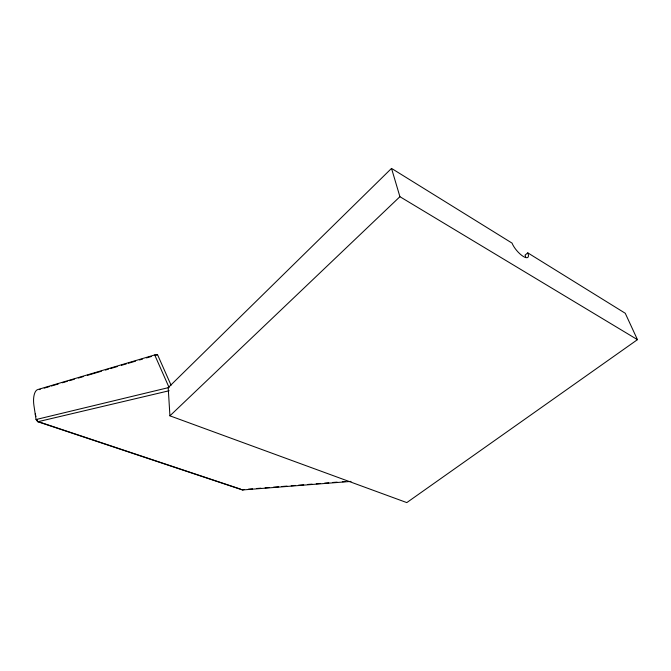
<?xml version="1.0" encoding="UTF-8"?>
<svg xmlns="http://www.w3.org/2000/svg" width="671" height="671" viewBox="0 0 671 671"><rect width="100%" height="100%" fill="white"/><g stroke="black" fill="none" stroke-linecap="round" stroke-linejoin="round"><path stroke-width="1.01" d="M391.52 168.404L168.195 387.653L169.931 415.827L406.802 502.596L637.45 339.66L625.255 313.265L527.783 252.858A12.246 4.068 49.5 0 1 523.221 256.406A12.246 4.068 49.5 0 1 512.04 243.103L391.52 168.404L399.916 196.695L637.45 339.66M169.931 415.827L399.916 196.695M527.783 252.858L525.041 255.123A12.221 4.093 49.5 0 1 525.628 257.127M171.071 385.221L157.534 354.665L154.707 354.942L37.719 389.583A14.443 6.19 82.9 0 0 33.919 405.427L36.049 419.534L37.853 421.74L242.491 489.964L351 481.409M44.252 388.106L49.26 386.63M51.264 386.035L58.285 383.963M62.294 382.78L67.31 381.304M69.314 380.709L74.322 379.232M78.339 378.05L83.347 376.565M87.356 375.383L101.396 371.239M105.406 370.056L108.408 369.167M110.413 368.58L117.433 366.509M121.443 365.318L126.458 363.841M128.463 363.246L135.483 361.174M139.493 359.991L142.495 359.102M146.504 357.92L151.52 356.444M155.529 355.261L157.534 354.665M244.21 489.503L242.491 489.964L241.736 489.503M36.049 419.534L169.075 387.477L154.707 354.942M169.151 390.74L37.853 421.74L36.771 419.425M248.387 489.176L252.564 488.84M256.741 488.513L260.918 488.178M265.095 487.851L269.272 487.515M273.449 487.188L278.666 486.769M281.803 486.525L287.02 486.106M291.197 485.779L295.374 485.443M298.511 485.2L303.728 484.789M307.905 484.454L312.082 484.127M316.259 483.791L320.436 483.464M324.613 483.128L328.79 482.801M332.959 482.466L337.136 482.139M342.361 481.719L345.49 481.476M37.299 421.313L240.738 489.167M35.966 416.599L35.429 414.712A12.506 5.209 28.5 0 1 35.286 413.89M39.472 389.641A14.418 6.207 82.9 0 1 40.243 389.289"/></g></svg>
